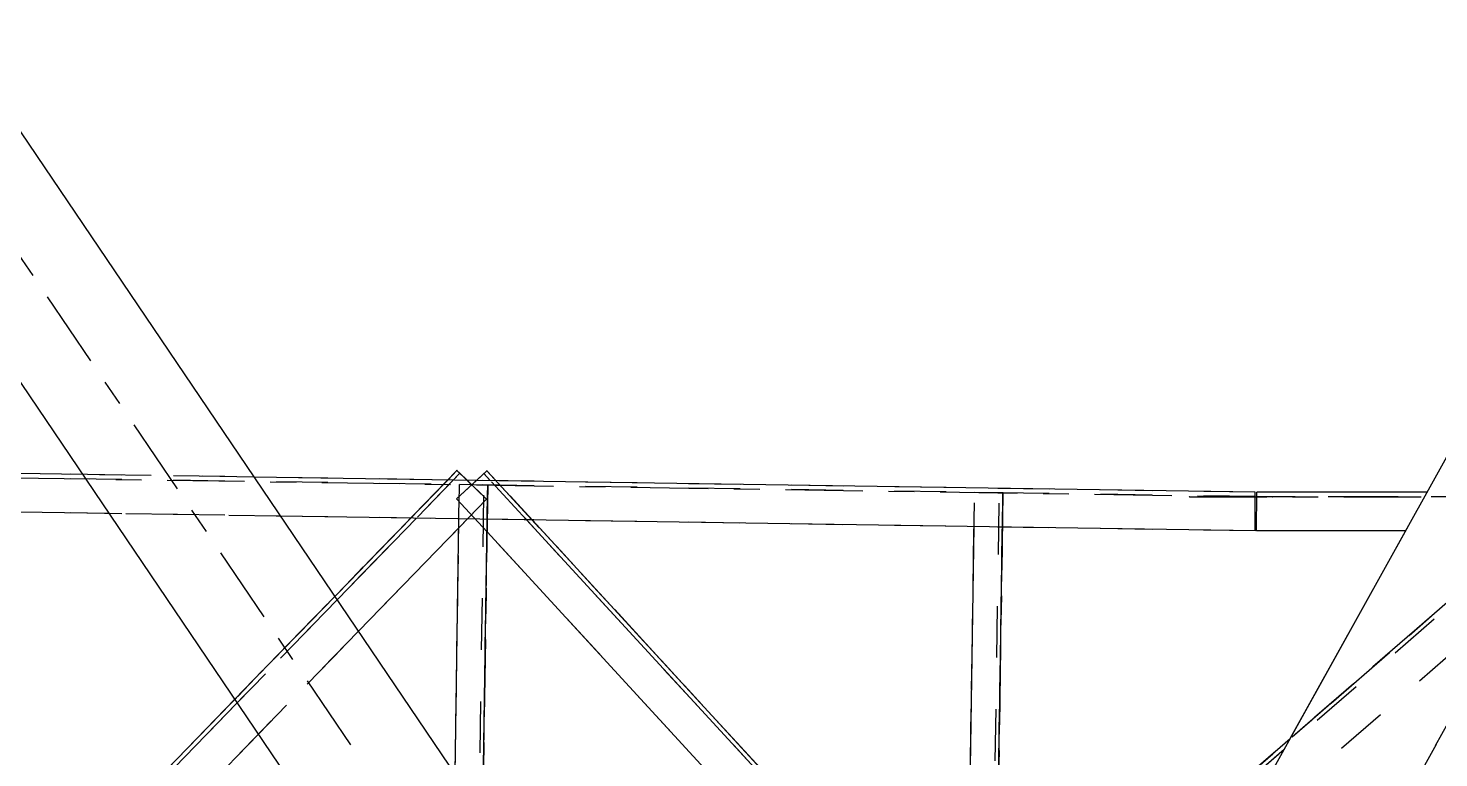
# Model space of a CAD drawing. Header units: millimetres. Extents: x 2368 to 8313, y 7493 to 11698.
# Drawn here: x 4114.9 to 4169.7, y 11283.3 to 11311.6 of the extents above; entities that cross this region are included whole.
import ezdxf

# ---------------------------------------------------------------- set-up
doc = ezdxf.new("R2010")
doc.units = ezdxf.units.MM
for name, pattern in [('XKITLINE00', [0]), ('XKITLINE02', [4, 2, -2]), ('XKITLINE03', [6, 3, -1, 1, -1])]:
    doc.linetypes.add(name, pattern=pattern)

msp = doc.modelspace()

# ---------------------------------------------------------------- linework, layer by layer
at = {"color": 8, "linetype": 'XKITLINE03'}
for p, q in [((4068.5881, 11101.9134), (4232.5881, 11397.261)), ((4068.5882, 11101.9134), (4232.5882, 11397.261)), ((4068.5881, 11370.7429), (4150.5881, 11249.5872)), ((4068.5882, 11370.7429), (4150.5882, 11249.5872)), ((4213.2733, 11362.4767), (4160.2456, 11266.9793))]:
    msp.add_line(p, q, dxfattribs=at)
at = {"color": 8, "linetype": 'XKITLINE00'}
for p, q in [((4211.3628, 11369.4714), (4150.8438, 11260.4826)), ((4084.8397, 11351.5947), (4144.9201, 11262.8254)), ((4080.305, 11348.5678), (4140.3853, 11259.7984)), ((4168.4963, 11292.2732), (4163.9092, 11284.0123))]:
    msp.add_line(p, q, dxfattribs=at)
at = {"color": 1, "linetype": 'XKITLINE03'}
for p, q in [((3910.3562, 11297.2447), (4163.2388, 11293.4062)), ((3910.3562, 11297.2447), (4163.2388, 11293.4062)), ((4111.9221, 11274.183), (4131.5791, 11294.4351)), ((4131.5791, 11294.4352), (4111.9222, 11274.183)), ((4132.7417, 11294.4198), (4151.9175, 11273.576)), ((4151.9175, 11273.5759), (4132.7418, 11294.4198)), ((4132.7733, 11293.8688), (4132.4334, 11271.4714)), ((4132.4334, 11271.4714), (4132.7733, 11293.8687)), ((4151.918, 11273.6076), (4175.4435, 11294.0205)), ((4175.4435, 11294.0205), (4151.918, 11273.6076)), ((4152.771, 11293.5653), (4152.4311, 11271.1679)), ((4152.4311, 11271.1678), (4152.771, 11293.5652)), ((4160.0097, 11293.4162), (4299.3994, 11293.4162))]:
    msp.add_line(p, q, dxfattribs=at)
at = {"color": 3, "linetype": 'XKITLINE02'}
for p, q in [((4162.5675, 11293.5864), (3912.328, 11297.3848)), ((4162.5664, 11293.4164), (3912.328, 11297.2147)), ((4162.5664, 11293.4164), (3912.328, 11297.2147)), ((4162.5582, 11292.0864), (3912.328, 11295.8846)), ((4131.5791, 11294.4352), (4111.9222, 11274.183)), ((4132.7418, 11294.4198), (4131.5642, 11293.3365)), ((4132.7272, 11293.3208), (4131.5791, 11294.4352)), ((4131.6939, 11294.3237), (4131.5791, 11294.4351)), ((4151.9175, 11273.5759), (4132.7418, 11294.4198)), ((4131.6939, 11294.3237), (4112.037, 11274.0716)), ((4123.7012, 11294.1764), (4117.0495, 11294.2773)), ((4131.2172, 11294.0623), (4129.7823, 11292.5839)), ((4131.4369, 11294.059), (4130.002, 11292.5806)), ((4131.3335, 11271.4881), (4131.6734, 11293.8854)), ((4131.3585, 11273.1356), (4131.6734, 11293.8855)), ((4132.3346, 11294.0453), (4131.5642, 11293.3366)), ((4132.7733, 11293.8688), (4131.6734, 11293.8855)), ((4132.7733, 11293.8687), (4131.6734, 11293.8854)), ((4132.7272, 11293.3207), (4131.975, 11294.0508)), ((4132.2934, 11271.4735), (4132.6333, 11293.8709)), ((4132.2934, 11271.4735), (4132.6333, 11293.8709)), ((4132.4334, 11271.4714), (4132.7733, 11293.8687)), ((4132.4345, 11271.5458), (4132.7733, 11293.8688)), ((4151.7998, 11273.4676), (4132.624, 11294.3114)), ((4134.2761, 11292.5157), (4132.8764, 11294.0371)), ((4134.4966, 11292.5124), (4133.0969, 11294.0338)), ((4175.4435, 11294.0205), (4151.918, 11273.6076)), ((4175.5483, 11293.8997), (4152.0229, 11273.4867)), ((4175.5483, 11293.8997), (4163.689, 11283.6094)), ((4175.4435, 11294.0205), (4163.916, 11284.0182)), ((4132.7272, 11293.3208), (4113.0703, 11273.0687)), ((4132.7457, 11292.0523), (4131.5642, 11293.3366)), ((4150.74, 11272.4926), (4131.5642, 11293.3365)), ((4132.7272, 11293.3207), (4131.648, 11292.2089)), ((4151.3312, 11271.1845), (4151.6711, 11293.5819)), ((4151.3729, 11273.9316), (4151.6711, 11293.582)), ((4152.771, 11293.5653), (4151.6711, 11293.582)), ((4152.771, 11293.5652), (4151.6711, 11293.5819)), ((4152.2911, 11271.17), (4152.631, 11293.5674)), ((4152.2911, 11271.17), (4152.631, 11293.5673)), ((4152.4311, 11271.1678), (4152.771, 11293.5652)), ((4152.4722, 11273.8766), (4152.771, 11293.5653)), ((4162.5582, 11292.0864), (4162.5675, 11293.5864)), ((4162.6142, 11292.0862), (4162.6281, 11293.5862)), ((4299.3994, 11293.4162), (4162.6265, 11293.4162)), ((4244.1158, 11293.4162), (4162.6265, 11293.4162)), ((4244.3929, 11293.5862), (4162.6281, 11293.5862)), ((4180.8143, 11293.5862), (4169.2289, 11293.5862)), ((4124.7271, 11292.6606), (4118.0754, 11292.7616)), ((4176.4921, 11292.812), (4152.9666, 11272.3991)), ((4176.4921, 11292.812), (4161.646, 11279.9302)), ((4244.3928, 11292.0862), (4162.6142, 11292.0862)), ((4179.9814, 11292.0862), (4168.396, 11292.0862)), ((4126.8345, 11289.5469), (4122.9558, 11285.5507)), ((4126.9261, 11289.4116), (4123.0474, 11285.4154)), ((4127.7506, 11288.1934), (4123.8718, 11284.1973))]:
    msp.add_line(p, q, dxfattribs=at)
at = {"color": 7, "linetype": 'XKITLINE00'}
for p, q in [((4117.0495, 11294.2773), (4030.3427, 11295.5934)), ((4131.5791, 11294.4351), (4131.2172, 11294.0623)), ((4131.6939, 11294.3237), (4131.5791, 11294.4351)), ((4132.7417, 11294.4198), (4132.3346, 11294.0453)), ((4133.0969, 11294.0338), (4132.7417, 11294.4198)), ((4118.0754, 11292.7616), (4029.524, 11294.1057)), ((4162.5675, 11293.5864), (4123.7012, 11294.1764)), ((4131.6939, 11294.3237), (4131.4369, 11294.059)), ((4131.975, 11294.0508), (4131.6939, 11294.3237)), ((4132.8764, 11294.0371), (4132.624, 11294.3115)), ((4162.5582, 11292.0864), (4162.5675, 11293.5864)), ((4162.6142, 11292.0862), (4162.6281, 11293.5862)), ((4169.2289, 11293.5862), (4162.6281, 11293.5862)), ((4162.5582, 11292.0864), (4124.7271, 11292.6606)), ((4129.7823, 11292.5839), (4126.8345, 11289.5469)), ((4130.002, 11292.5806), (4126.9261, 11289.4116)), ((4131.648, 11292.2089), (4127.7506, 11288.1934)), ((4131.5029, 11282.6493), (4131.6532, 11292.5555)), ((4132.5789, 11281.0595), (4132.7531, 11292.5388)), ((4151.7997, 11273.4677), (4134.2761, 11292.5157)), ((4151.9175, 11273.576), (4134.4966, 11292.5124)), ((4151.3764, 11274.1641), (4151.6509, 11292.252)), ((4152.4755, 11274.0912), (4152.7508, 11292.2353)), ((4150.74, 11272.4927), (4132.7457, 11292.0523)), ((4168.396, 11292.0862), (4162.6142, 11292.0862)), ((4122.9558, 11285.5507), (4111.9221, 11274.183)), ((4123.0474, 11285.4154), (4112.037, 11274.0715)), ((4123.8718, 11284.1973), (4113.0703, 11273.0686)), ((4163.916, 11284.0182), (4151.918, 11273.6076)), ((4163.689, 11283.6094), (4152.0229, 11273.4867))]:
    msp.add_line(p, q, dxfattribs=at)
at = {"color": 1, "linetype": 'XKITLINE00'}
for centre in [(4131.5791, 11294.4352), (4131.5791, 11294.4351), (4132.7417, 11294.4198), (4132.7418, 11294.4198), (4132.7733, 11293.8688), (4132.7733, 11293.8687), (4152.771, 11293.5653), (4152.771, 11293.5652), (4160.0097, 11293.4162), (4163.2388, 11293.4062), (4163.2388, 11293.4062)]:
    msp.add_circle(centre, 0.004, dxfattribs=at)

doc.saveas('drawing.dxf')
